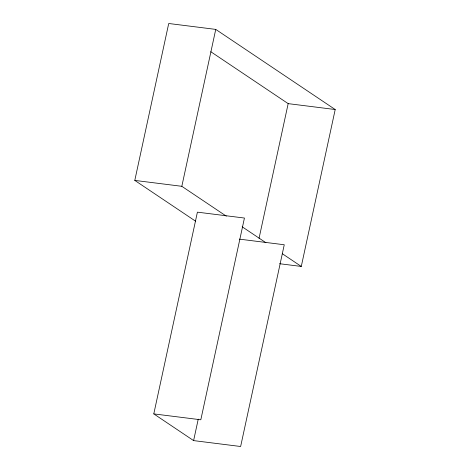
<?xml version="1.0" encoding="UTF-8"?>
<svg xmlns="http://www.w3.org/2000/svg" width="470" height="470" viewBox="0 0 470 470"><rect width="100%" height="100%" fill="white"/><g stroke="black" fill="none" stroke-linecap="round" stroke-linejoin="round"><path stroke-width="0.7" d="M195.743 221.294L134.796 180.41L168.718 23.5L215.748 29.399L335.204 109.528L301.282 266.437L279.574 263.717M226.317 216.153L181.825 186.308L215.748 29.399M153.79 413.894L197.406 212.152L244.435 218.045L200.819 419.786L153.79 413.894L193.605 440.602L240.634 446.5L284.256 244.758L239.395 239.136M193.605 440.602L198.246 419.14M259.052 238.331L288.175 103.635L210.772 51.712M288.175 103.635L335.204 109.528M134.796 180.41L181.825 186.308M242.162 226.781L265.932 242.726M282.388 253.765L301.282 266.437"/></g></svg>
